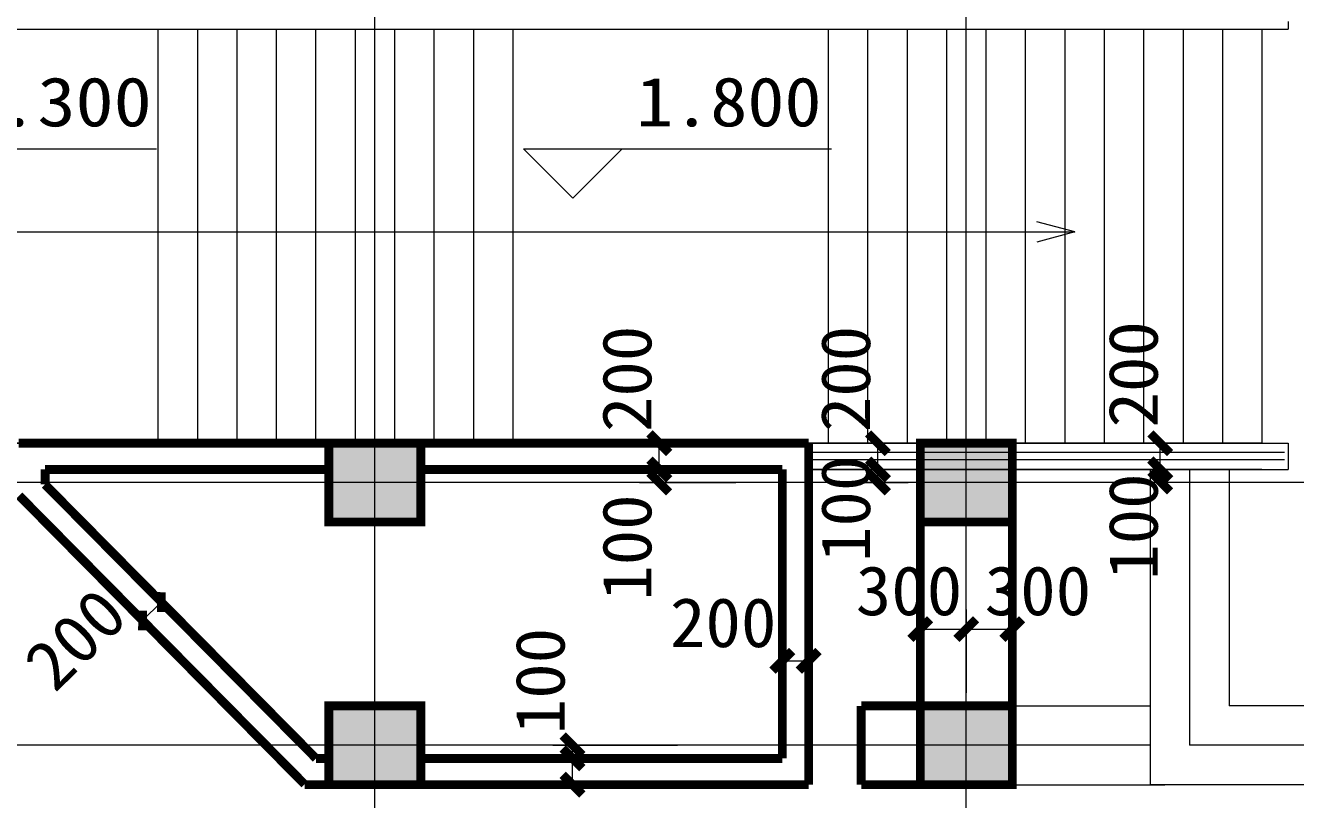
# Model space of a CAD drawing. Extents: x -307567 to 704339, y -10277 to 165507.
# Drawn here: x -52988 to -43323, y 19167 to 25061 of the extents above; entities that cross this region are included whole.
import ezdxf
from ezdxf.enums import TextEntityAlignment as Align

# ---------------------------------------------------------------- set-up
doc = ezdxf.new("R2010")
doc.units = 0
doc.header["$MEASUREMENT"] = 0
doc.layers.add('我的', color=255, linetype='CONTINUOUS', lineweight=0)
doc.styles.get("Standard").update_dxf_attribs({"font": 'txt', "height": 3})

msp = doc.modelspace()

# ---------------------------------------------------------------- linework, layer by layer
at = {"layer": '我的', "color": 0}
for p, q in [((-50328.17821, 14141.83177), (-50328.17821, 77580.27533)), ((-45828.20071, 14141.83177), (-45828.20071, 77580.27533)), ((-43379.21393, 25090.53992), (-43379.21393, 25030.58462)), ((-57179.14493, 25030.58462), (-43379.21393, 25030.58462)), ((-51979.19534, 25030.58462), (-51979.19534, 21880.55517)), ((-51679.19684, 25030.58462), (-51679.19684, 21880.55517)), ((-51379.19834, 25030.58462), (-51379.19834, 21880.55517)), ((-51079.19984, 25030.58462), (-51079.19984, 21880.55517)), ((-50779.20134, 25030.58462), (-50779.20134, 21880.55517)), ((-50479.20284, 25030.58462), (-50479.20284, 21880.55517)), ((-50179.20434, 25030.58462), (-50179.20434, 21880.55517)), ((-49879.20584, 25030.58462), (-49879.20584, 21880.55517)), ((-49579.20734, 25030.58462), (-49579.20734, 21880.55517)), ((-49279.20884, 25030.58462), (-49279.20884, 21880.55517)), ((-46879.22084, 25030.58462), (-46879.22084, 21879.55553)), ((-46579.22234, 25030.58462), (-46579.22234, 21879.55553)), ((-46279.22384, 25030.58462), (-46279.22384, 21879.55553)), ((-45979.22534, 25030.58462), (-45979.22534, 21879.55553)), ((-45679.22684, 25030.58462), (-45679.22684, 24624.42897)), ((-45679.22684, 25030.58462), (-45679.22684, 21879.55553)), ((-45379.22834, 25030.58462), (-45379.22834, 23902.84139)), ((-45379.22834, 25030.58462), (-45379.22834, 21879.55553)), ((-45079.22984, 25030.58462), (-45079.22984, 23181.25381)), ((-45079.22984, 25030.58462), (-45079.22984, 21879.55553)), ((-44779.23134, 25030.58462), (-44779.23134, 22459.66623)), ((-44779.23134, 25030.58462), (-44779.23134, 21879.55553)), ((-44479.23284, 25030.58462), (-44479.23284, 21879.55553)), ((-44479.23284, 25030.58462), (-44479.23284, 21879.55553)), ((-44179.23434, 25030.58462), (-44179.23434, 21879.55553)), ((-44179.23434, 25030.58462), (-44179.23434, 21879.55553)), ((-43879.23584, 25030.58462), (-43879.23584, 21879.55553)), ((-43879.23584, 25030.58462), (-43879.23584, 21879.55553)), ((-43579.23734, 25030.58462), (-43579.23734, 21879.55553)), ((-54332.30858, 24119.72873), (-51989.92527, 24119.72873)), ((-48821.3376, 23744.73061), (-49196.33572, 24119.72873)), ((-49196.33572, 24119.72873), (-46853.95241, 24119.72873)), ((-48446.33947, 24119.72873), (-48821.3376, 23744.73061)), ((-58041.604, 23488.00544), (-45001.66675, 23488.00544)), ((-45001.66675, 23488.00544), (-45291.44802, 23565.64863)), ((-45001.66675, 23488.00544), (-45291.44802, 23410.36224)), ((-54527.05858, 21880.55517), (-43379.21393, 21880.55517)), ((-43579.23734, 21879.55553), (-54527.05858, 21879.55668)), ((-48314.57744, 21880.55517), (-47582.8184, 21880.55517)), ((-48164.57819, 21680.05854), (-48164.57819, 21880.55517)), ((-46879.22084, 21924.55576), (-46879.22084, 21880.55517)), ((-46650.34015, 21879.55553), (-46271.38697, 21879.55553)), ((-46579.22234, 21924.55576), (-46579.22234, 21880.55517)), ((-46500.3409, 21680.55636), (-46500.3409, 21879.55553)), ((-46279.22384, 21924.55519), (-46279.22384, 21880.55517)), ((-45979.22534, 21924.55519), (-45979.22534, 21880.55517)), ((-45679.22684, 21924.55519), (-45679.22684, 21880.55517)), ((-45379.22834, 21924.55519), (-45379.22834, 21880.55517)), ((-45079.22984, 21924.55519), (-45079.22984, 21880.55517)), ((-44779.23134, 21924.55519), (-44779.23134, 21880.55517)), ((-44502.30402, 21879.55553), (-44127.04955, 21879.55553)), ((-44479.23284, 21924.55519), (-44479.23284, 21880.55517)), ((-44479.23284, 21924.55519), (-44479.23284, 21880.55517)), ((-44352.30477, 21580.55667), (-44352.30477, 21879.55553)), ((-44179.23434, 21924.55519), (-44179.23434, 21880.55517)), ((-44179.23434, 21924.55519), (-44179.23434, 21880.55517)), ((-43879.23584, 21924.55519), (-43879.23584, 21880.55517)), ((-43879.23584, 21924.55519), (-43879.23584, 21880.55517)), ((-43579.23734, 21924.55519), (-43579.23734, 21880.55517)), ((-43379.21393, 21880.55517), (-43379.21393, 21680.55636)), ((-43407.48527, 21808.83998), (-47028.19471, 21808.83998)), ((-43407.48527, 21752.84031), (-47028.19471, 21752.84031)), ((-52837.9557, 21680.55636), (-52837.9557, 21565.87454)), ((-52837.9557, 21680.55636), (-52837.9557, 21565.87454)), ((-52837.9557, 21680.55636), (-52837.9557, 21565.87454)), ((-52837.9557, 21680.55636), (-52837.9557, 21565.87454)), ((-52837.9557, 21680.55636), (-52837.9557, 21565.87454)), ((-52837.9557, 21680.55636), (-52837.9557, 21565.87454)), ((-52837.9557, 21680.55636), (-52837.9557, 21565.87454)), ((-52837.9557, 21680.55636), (-52837.9557, 21565.87454)), ((-52837.9557, 21680.55636), (-52837.9557, 21565.87454)), ((-52837.9557, 21680.55636), (-52837.9557, 21565.87454)), ((-52837.9557, 21680.55636), (-52837.9557, 21565.87454)), ((-52837.9557, 21680.55636), (-52837.9557, 21565.87454)), ((-52837.9557, 21680.55636), (-52837.9557, 21565.87454)), ((-52837.9557, 21680.55636), (-52837.9557, 21565.87454)), ((-52837.9557, 21680.55636), (-52837.9557, 21565.87454)), ((-52837.9557, 21680.55636), (-52837.9557, 21565.87454)), ((-52837.9557, 21680.55636), (-52837.9557, 21565.87454)), ((-52837.9557, 21680.55636), (-52837.9557, 21565.87454)), ((-52837.9557, 21680.55636), (-52837.9557, 21565.87454)), ((-52837.9557, 21680.55636), (-52837.9557, 21565.87454)), ((-52837.9557, 21680.55636), (-52837.9557, 21565.87454)), ((-52837.9557, 21680.55636), (-52837.9557, 21565.87454)), ((-52837.9557, 21680.55636), (-52837.9557, 21565.87454)), ((-52837.9557, 21680.55636), (-52837.9557, 21565.87454)), ((-52837.9557, 21680.55636), (-52837.9557, 21565.87454)), ((-52837.9557, 21680.55636), (-52837.9557, 21565.87454)), ((-52837.9557, 21680.55636), (-52837.9557, 21565.87454)), ((-52837.9557, 21680.55636), (-52837.9557, 21565.87454)), ((-52837.9557, 21680.55636), (-52837.9557, 21565.87454)), ((-52837.9557, 21680.55636), (-52837.9557, 21565.87454)), ((-52837.9557, 21680.55636), (-52837.9557, 21565.87454)), ((-52837.9557, 21680.55636), (-52837.9557, 21565.87454)), ((-52837.9557, 21680.55636), (-52837.9557, 21565.87454)), ((-52837.9557, 21680.55636), (-52837.9557, 21565.87454)), ((-52837.9557, 21680.55636), (-52837.9557, 21565.87454)), ((-52837.9557, 21680.55636), (-52837.9557, 21565.87454)), ((-52837.9557, 21680.55636), (-52837.9557, 21565.87454)), ((-52837.9557, 21680.55636), (-52837.9557, 21565.87454)), ((-52837.9557, 21680.55636), (-52837.9557, 21565.87454)), ((-52837.9557, 21680.55636), (-52837.9557, 21565.87454)), ((-52837.9557, 21680.55636), (-52837.9557, 21565.87454)), ((-52837.9557, 21680.55636), (-52837.9557, 21565.87454)), ((-52837.9557, 21680.55636), (-52837.9557, 21565.87454)), ((-52837.9557, 21680.55636), (-52837.9557, 21565.87454)), ((-52837.9557, 21680.55636), (-52837.9557, 21565.87454)), ((-52837.9557, 21680.55636), (-52837.9557, 21565.87454)), ((-52837.9557, 21680.55636), (-52837.9557, 21565.87454)), ((-52837.9557, 21680.55636), (-52837.9557, 21565.87454)), ((-52837.9557, 21680.55636), (-52837.9557, 21565.87454)), ((-52837.9557, 21680.55636), (-52837.9557, 21565.87454)), ((-52837.9557, 21680.55636), (-52837.9557, 21565.87454)), ((-52837.9557, 21680.55636), (-52837.9557, 21565.87454)), ((-52837.9557, 21680.55636), (-52837.9557, 21565.87454)), ((-52837.9557, 21680.55636), (-52837.9557, 21565.87454)), ((-52837.9557, 21680.55636), (-52837.9557, 21565.87454)), ((-52837.9557, 21680.55636), (-52837.9557, 21565.87454)), ((-52837.9557, 21680.55636), (-52837.9557, 21565.87454)), ((-52837.9557, 21680.55636), (-52837.9557, 21565.87454)), ((-52837.9557, 21680.55636), (-52837.9557, 21565.87454)), ((-52837.9557, 21680.55636), (-52837.9557, 21565.87454)), ((-52837.9557, 21680.55636), (-52837.9557, 21565.87454)), ((-52837.9557, 21680.55636), (-52837.9557, 21565.87454)), ((-52837.9557, 21680.55636), (-52837.9557, 21565.87454)), ((-52837.9557, 21680.55636), (-52837.9557, 21565.87454)), ((-52837.9557, 21680.55636), (-52837.9557, 21565.87454)), ((-52837.9557, 21680.55636), (-52837.9557, 21565.87454)), ((-52837.9557, 21680.55636), (-52837.9557, 21565.87454)), ((-52837.9557, 21680.55636), (-52837.9557, 21565.87454)), ((-52837.9557, 21680.55636), (-52837.9557, 21565.87454)), ((-52837.9557, 21680.55636), (-52837.9557, 21565.87454)), ((-52837.9557, 21680.55636), (-52837.9557, 21565.87454)), ((-52837.9557, 21680.55636), (-52837.9557, 21565.87454)), ((-52837.9557, 21680.55636), (-52837.9557, 21565.87454)), ((-52837.9557, 21680.55636), (-52837.9557, 21565.87454)), ((-52837.9557, 21680.55636), (-52837.9557, 21565.87454)), ((-52837.9557, 21680.55636), (-52837.9557, 21565.87454)), ((-52837.9557, 21680.55636), (-52837.9557, 21565.87454)), ((-52837.9557, 21680.55636), (-52837.9557, 21565.87454)), ((-52837.9557, 21680.55636), (-52837.9557, 21565.87454)), ((-52837.9557, 21680.55636), (-52837.9557, 21565.87454)), ((-52837.9557, 21680.55636), (-52837.9557, 21565.87454)), ((-52837.9557, 21680.55636), (-52837.9557, 21565.87454)), ((-52837.9557, 21680.55636), (-52837.9557, 21565.87454)), ((-52837.9557, 21680.55636), (-52837.9557, 21565.87454)), ((-52837.9557, 21680.55636), (-52837.9557, 21565.87454)), ((-52837.9557, 21680.55636), (-52837.9557, 21565.87454)), ((-52837.9557, 21680.55636), (-52837.9557, 21565.87454)), ((-52837.9557, 21680.55636), (-52837.9557, 21565.87454)), ((-52837.9557, 21680.55636), (-52837.9557, 21565.87454)), ((-52837.9557, 21680.55636), (-52837.9557, 21565.87454)), ((-52837.9557, 21680.55636), (-52837.9557, 21565.87454)), ((-52837.9557, 21680.55636), (-52837.9557, 21565.87454)), ((-52837.9557, 21680.55636), (-52837.9557, 21565.87454)), ((-52837.9557, 21680.55636), (-52837.9557, 21565.87454)), ((-52837.9557, 21680.55636), (-52837.9557, 21565.87454)), ((-52837.9557, 21680.55636), (-52837.9557, 21565.87454)), ((-52837.9557, 21680.55636), (-52837.9557, 21565.87454)), ((-52837.9557, 21680.55636), (-52837.9557, 21565.87454)), ((-52837.9557, 21680.55636), (-52837.9557, 21565.87454)), ((-52837.9557, 21680.55636), (-52837.9557, 21565.87454)), ((-52837.9557, 21680.55636), (-52837.9557, 21565.87454)), ((-52837.9557, 21680.55636), (-52837.9557, 21565.87454)), ((-52837.9557, 21680.55636), (-52837.9557, 21565.87454)), ((-52837.9557, 21680.55636), (-52837.9557, 21565.87454)), ((-52837.9557, 21680.55636), (-52837.9557, 21565.87454)), ((-52837.9557, 21680.55636), (-52837.9557, 21565.87454)), ((-52837.9557, 21680.55636), (-52837.9557, 21565.87454)), ((-52837.9557, 21680.55636), (-52837.9557, 21565.87454)), ((-52837.9557, 21680.55636), (-52837.9557, 21565.87454)), ((-52837.9557, 21680.55636), (-52837.9557, 21565.87454)), ((-52837.9557, 21680.55636), (-52837.9557, 21565.87454)), ((-52837.9557, 21680.55636), (-52837.9557, 21565.87454)), ((-52837.9557, 21680.55636), (-52837.9557, 21565.87454)), ((-52837.9557, 21680.55636), (-52837.9557, 21565.87454)), ((-52837.9557, 21680.55636), (-52837.9557, 21565.87454)), ((-52837.9557, 21680.55636), (-52837.9557, 21565.87454)), ((-52837.9557, 21680.55636), (-52837.9557, 21565.87454)), ((-52837.9557, 21680.55636), (-52837.9557, 21565.87454)), ((-52837.9557, 21680.55636), (-52837.9557, 21565.87454)), ((-52837.9557, 21680.55636), (-52837.9557, 21565.87454)), ((-52837.9557, 21680.55636), (-52837.9557, 21565.87454)), ((-52837.9557, 21680.55636), (-52837.9557, 21565.87454)), ((-52837.9557, 21680.55636), (-52837.9557, 21565.87454)), ((-52837.9557, 21680.55636), (-52837.9557, 21565.87454)), ((-52837.9557, 21680.55636), (-52837.9557, 21565.87454)), ((-52837.9557, 21680.55636), (-52837.9557, 21565.87454)), ((-52837.9557, 21680.55636), (-52837.9557, 21565.87454)), ((-52837.9557, 21680.55636), (-52837.9557, 21565.87454)), ((-52837.9557, 21680.55636), (-52837.9557, 21565.87454)), ((-52837.9557, 21680.55636), (-52837.9557, 21565.87454)), ((-52837.9557, 21680.55636), (-52837.9557, 21565.87454)), ((-52837.9557, 21680.55636), (-52837.9557, 21565.87454)), ((-52837.9557, 21680.55636), (-52837.9557, 21565.87454)), ((-52837.9557, 21680.55636), (-52837.9557, 21565.87454)), ((-52837.9557, 21680.55636), (-52837.9557, 21565.87454)), ((-52837.9557, 21680.55636), (-52837.9557, 21565.87454)), ((-52837.9557, 21680.55636), (-52837.9557, 21565.87454)), ((-52837.9557, 21680.55636), (-52837.9557, 21565.87454)), ((-52837.9557, 21680.55636), (-52837.9557, 21565.87454)), ((-52837.9557, 21680.55636), (-52837.9557, 21565.87454)), ((-52837.9557, 21680.55636), (-52837.9557, 21565.87454)), ((-52837.9557, 21680.55636), (-52837.9557, 21565.87454)), ((-52837.9557, 21680.55636), (-52837.9557, 21565.87454)), ((-52837.9557, 21680.55636), (-52837.9557, 21565.87454)), ((-52837.9557, 21680.55636), (-52837.9557, 21565.87454)), ((-52837.9557, 21680.55636), (-52837.9557, 21565.87454)), ((-52837.9557, 21680.55636), (-52837.9557, 21565.87454)), ((-52837.9557, 21680.55636), (-52837.9557, 21565.87454)), ((-52837.9557, 21680.55636), (-52837.9557, 21565.87454)), ((-52837.9557, 21680.55636), (-52837.9557, 21565.87454)), ((-52837.9557, 21680.55636), (-52837.9557, 21565.87454)), ((-52837.9557, 21680.55636), (-52837.9557, 21565.87454)), ((-52837.9557, 21680.55636), (-52837.9557, 21565.87454)), ((-52837.9557, 21680.55636), (-52837.9557, 21565.87454)), ((-52837.9557, 21680.55636), (-52837.9557, 21565.87454)), ((-52837.9557, 21680.55636), (-52837.9557, 21565.87454)), ((-52837.9557, 21680.55636), (-52837.9557, 21565.87454)), ((-52837.9557, 21680.55636), (-52837.9557, 21565.87454)), ((-52837.9557, 21680.55636), (-52837.9557, 21565.87454)), ((-52837.9557, 21680.55636), (-52837.9557, 21565.87454)), ((-52837.9557, 21680.55636), (-52837.9557, 21565.87454)), ((-52837.9557, 21680.55636), (-52837.9557, 21565.87454)), ((-52837.9557, 21680.55636), (-52837.9557, 21565.87454)), ((-52837.9557, 21680.55636), (-52837.9557, 21565.87454)), ((-52837.9557, 21680.55636), (-52837.9557, 21565.87454)), ((-52837.9557, 21680.55636), (-52837.9557, 21565.87454)), ((-52837.9557, 21680.55636), (-52837.9557, 21565.87454)), ((-52837.9557, 21680.55636), (-52837.9557, 21565.87454)), ((-52837.9557, 21680.55636), (-52837.9557, 21565.87454)), ((-52837.9557, 21680.55636), (-52837.9557, 21565.87454)), ((-52837.9557, 21680.55636), (-52837.9557, 21565.87454)), ((-52837.9557, 21680.55636), (-52837.9557, 21565.87454)), ((-52837.9557, 21680.55636), (-52837.9557, 21565.87454)), ((-52837.9557, 21680.55636), (-52837.9557, 21565.87454)), ((-52837.9557, 21680.55636), (-52837.9557, 21565.87454)), ((-52837.9557, 21680.55636), (-52837.9557, 21565.87454)), ((-52837.9557, 21680.55636), (-52837.9557, 21565.87454)), ((-52837.9557, 21680.55636), (-52837.9557, 21565.87454)), ((-52837.9557, 21680.55636), (-52837.9557, 21565.87454)), ((-52837.9557, 21680.55636), (-52837.9557, 21565.87454)), ((-52837.9557, 21680.55636), (-52837.9557, 21565.87454)), ((-52837.9557, 21680.55636), (-52837.9557, 21565.87454)), ((-52837.9557, 21680.55636), (-52837.9557, 21565.87454)), ((-52837.9557, 21680.55636), (-52837.9557, 21565.87454)), ((-52837.9557, 21680.55636), (-52837.9557, 21565.87454)), ((-52837.9557, 21680.55636), (-52837.9557, 21565.87454)), ((-52837.9557, 21680.55636), (-52837.9557, 21565.87454)), ((-52837.9557, 21680.55636), (-52837.9557, 21565.87454)), ((-52837.9557, 21680.55636), (-52837.9557, 21565.87454)), ((-52837.9557, 21680.55636), (-52837.9557, 21565.87454)), ((-52837.9557, 21680.55636), (-52837.9557, 21565.87454)), ((-52837.9557, 21680.55636), (-52837.9557, 21565.87454)), ((-52837.9557, 21680.55636), (-52837.9557, 21565.87454)), ((-52837.9557, 21680.55636), (-52837.9557, 21565.87454)), ((-52837.9557, 21680.55636), (-52837.9557, 21565.87454)), ((-52837.9557, 21680.55636), (-52837.9557, 21565.87454)), ((-52837.9557, 21680.55636), (-52837.9557, 21565.87454)), ((-52837.9557, 21680.55636), (-52837.9557, 21565.87454)), ((-52837.9557, 21680.55636), (-52837.9557, 21565.87454)), ((-52837.9557, 21680.55636), (-52837.9557, 21565.87454)), ((-52837.9557, 21680.55636), (-52837.9557, 21565.87454)), ((-52837.9557, 21680.55636), (-52837.9557, 21565.87454)), ((-52837.9557, 21680.55636), (-52837.9557, 21565.87454)), ((-52837.9557, 21680.55636), (-52837.9557, 21565.87454)), ((-52837.9557, 21680.55636), (-52837.9557, 21565.87454)), ((-52837.9557, 21680.55636), (-52837.9557, 21565.87454)), ((-52837.9557, 21680.55636), (-52837.9557, 21565.87454)), ((-52837.9557, 21680.55636), (-52837.9557, 21565.87454)), ((-52837.9557, 21680.55636), (-52837.9557, 21565.87454)), ((-52837.9557, 21680.55636), (-52837.9557, 21565.87454)), ((-52837.9557, 21680.55636), (-52837.9557, 21565.87454)), ((-52837.9557, 21680.55636), (-52837.9557, 21565.87454)), ((-52837.9557, 21680.55636), (-52837.9557, 21565.87454)), ((-52837.9557, 21680.55636), (-52837.9557, 21565.87454)), ((-52837.9557, 21680.55636), (-52837.9557, 21565.87454)), ((-52837.9557, 21680.55636), (-52837.9557, 21565.87454)), ((-52837.9557, 21680.55636), (-52837.9557, 21565.87454)), ((-52837.9557, 21680.55636), (-52837.9557, 21565.87454)), ((-52837.9557, 21680.55636), (-52837.9557, 21565.87454)), ((-52837.9557, 21680.55636), (-52837.9557, 21565.87454)), ((-52837.9557, 21680.55636), (-52837.9557, 21565.87454)), ((-52837.9557, 21680.55636), (-52837.9557, 21565.87454)), ((-52837.9557, 21680.55636), (-52837.9557, 21565.87454)), ((-52837.9557, 21680.55636), (-52837.9557, 21565.87454)), ((-52837.9557, 21680.55636), (-52837.9557, 21565.87454)), ((-52837.9557, 21680.55636), (-52837.9557, 21565.87454)), ((-52837.9557, 21680.55636), (-52837.9557, 21565.87454)), ((-52837.9557, 21680.55636), (-52837.9557, 21565.87454)), ((-52837.9557, 21680.55636), (-52837.9557, 21565.87454)), ((-52837.9557, 21680.55636), (-52837.9557, 21565.87454)), ((-52837.9557, 21680.55636), (-52837.9557, 21565.87454)), ((-52837.9557, 21680.55636), (-52837.9557, 21565.87454)), ((-52837.9557, 21680.55636), (-52837.9557, 21565.87454)), ((-52837.9557, 21680.55636), (-52837.9557, 21565.87454)), ((-52837.9557, 21680.55636), (-52837.9557, 21565.87454)), ((-52837.9557, 21680.55636), (-52837.9557, 21565.87454)), ((-52837.9557, 21680.55636), (-52837.9557, 21565.87454)), ((-52837.9557, 21680.55636), (-52837.9557, 21565.87454)), ((-52837.9557, 21680.55636), (-52837.9557, 21565.87454)), ((-52837.9557, 21680.55636), (-52837.9557, 21565.87454)), ((-52837.9557, 21680.55636), (-52837.9557, 21565.87454)), ((-52837.9557, 21680.55636), (-52837.9557, 21565.87454)), ((-52837.9557, 21680.55636), (-52837.9557, 21565.87454)), ((-52837.9557, 21680.55636), (-52837.9557, 21565.87454)), ((-52837.9557, 21680.55636), (-52837.9557, 21565.87454)), ((-52837.9557, 21680.55636), (-52837.9557, 21565.87454)), ((-52837.9557, 21680.55636), (-52837.9557, 21565.87454)), ((-52837.9557, 21680.55636), (-52837.9557, 21565.87454)), ((-52837.9557, 21680.55636), (-52837.9557, 21565.87454)), ((-52837.9557, 21680.55636), (-52837.9557, 21565.87454)), ((-52837.9557, 21680.55636), (-52837.9557, 21565.87454)), ((-52837.9557, 21680.55636), (-52837.9557, 21565.87454)), ((-52837.9557, 21680.55636), (-52837.9557, 21565.87454)), ((-52837.9557, 21680.55636), (-52837.9557, 21565.87454)), ((-52837.9557, 21680.55636), (-52837.9557, 21565.87454)), ((-52837.9557, 21680.55636), (-52837.9557, 21565.87454)), ((-52837.9557, 21680.55636), (-52837.9557, 21565.87454)), ((-52837.9557, 21680.55636), (-52837.9557, 21565.87454)), ((-52837.9557, 21680.55636), (-52837.9557, 21565.87454)), ((-52837.9557, 21680.55636), (-52837.9557, 21565.87454)), ((-52837.9557, 21680.55636), (-52837.9557, 21565.87454)), ((-52837.9557, 21680.55636), (-52837.9557, 21565.87454)), ((-52837.9557, 21680.55636), (-52837.9557, 21565.87454)), ((-52837.9557, 21680.55636), (-52837.9557, 21565.87454)), ((-52837.9557, 21680.55636), (-52837.9557, 21565.87454)), ((-52837.9557, 21680.55636), (-52837.9557, 21565.87454)), ((-52837.9557, 21680.55636), (-52837.9557, 21565.87454)), ((-52837.9557, 21680.55636), (-52837.9557, 21565.87454)), ((-52837.9557, 21680.55636), (-52837.9557, 21565.87454)), ((-52837.9557, 21680.55636), (-52837.9557, 21565.87454)), ((-52837.9557, 21680.55636), (-52837.9557, 21565.87454)), ((-52837.9557, 21680.55636), (-52837.9557, 21565.87454)), ((-52837.9557, 21680.55636), (-52837.9557, 21565.87454)), ((-52837.9557, 21680.55636), (-52837.9557, 21565.87454)), ((-52837.9557, 21680.55636), (-52837.9557, 21565.87454)), ((-52837.9557, 21680.55636), (-52837.9557, 21565.87454)), ((-52837.9557, 21680.55636), (-52837.9557, 21565.87454)), ((-52837.9557, 21680.55636), (-52837.9557, 21565.87454)), ((-52837.9557, 21680.55636), (-52837.9557, 21565.87454)), ((-52837.9557, 21680.55636), (-52837.9557, 21565.87454)), ((-52837.9557, 21680.55636), (-52837.9557, 21565.87454)), ((-52837.9557, 21680.55636), (-52837.9557, 21565.87454)), ((-52837.9557, 21680.55636), (-52837.9557, 21565.87454)), ((-52837.9557, 21680.55636), (-52837.9557, 21565.87454)), ((-52837.9557, 21680.55636), (-52837.9557, 21565.87454)), ((-52837.9557, 21680.55636), (-52837.9557, 21565.87454)), ((-52837.9557, 21680.55636), (-52837.9557, 21565.87454)), ((-52837.9557, 21680.55636), (-52837.9557, 21565.87454)), ((-52837.9557, 21680.55636), (-52837.9557, 21565.87454)), ((-52837.9557, 21680.55636), (-52837.9557, 21565.87454)), ((-52837.9557, 21680.55636), (-52837.9557, 21565.87454)), ((-52837.9557, 21680.55636), (-52837.9557, 21565.87454)), ((-52837.9557, 21680.55636), (-52837.9557, 21565.87454)), ((-52837.9557, 21680.55636), (-52837.9557, 21565.87454)), ((-52837.9557, 21680.55636), (-52837.9557, 21565.87454)), ((-52837.9557, 21680.55636), (-52837.9557, 21565.87454)), ((-52837.9557, 21680.55636), (-52837.9557, 21565.87454)), ((-52837.9557, 21680.55636), (-52837.9557, 21565.87454)), ((-52837.9557, 21680.55636), (-52837.9557, 21565.87454)), ((-52837.9557, 21680.55636), (-52837.9557, 21565.87454)), ((-52837.9557, 21680.55636), (-52837.9557, 21565.87454)), ((-52837.9557, 21680.55636), (-52837.9557, 21565.87454)), ((-52837.9557, 21680.55636), (-52837.9557, 21565.87454)), ((-52837.9557, 21680.55636), (-52837.9557, 21565.87454)), ((-52837.9557, 21680.55636), (-52837.9557, 21565.87454)), ((-52837.9557, 21680.55636), (-52837.9557, 21565.87454)), ((-52837.9557, 21680.55636), (-52837.9557, 21565.87454)), ((-52837.9557, 21680.55636), (-52837.9557, 21565.87454)), ((-52837.9557, 21680.55636), (-52837.9557, 21565.87454)), ((-52837.9557, 21680.55636), (-52837.9557, 21565.87454)), ((-52837.9557, 21680.55636), (-52837.9557, 21565.87454)), ((-52837.9557, 21680.55636), (-52837.9557, 21565.87454)), ((-52837.9557, 21680.55636), (-52837.9557, 21565.87454)), ((-52837.9557, 21680.55636), (-52837.9557, 21565.87454)), ((-52837.9557, 21680.55636), (-52837.9557, 21565.87454)), ((-52837.9557, 21680.55636), (-52837.9557, 21565.87454)), ((-52837.9557, 21680.55636), (-52837.9557, 21565.87454)), ((-52837.9557, 21680.55636), (-52837.9557, 21565.87454)), ((-52837.9557, 21680.55636), (-52837.9557, 21565.87454)), ((-52837.9557, 21680.55636), (-52837.9557, 21565.87454)), ((-52837.9557, 21680.55636), (-52837.9557, 21565.87454)), ((-52837.9557, 21680.55636), (-52837.9557, 21565.87454)), ((-52837.9557, 21680.55636), (-52837.9557, 21565.87454)), ((-52837.9557, 21680.55636), (-52837.9557, 21565.87454)), ((-52837.9557, 21680.55636), (-52837.9557, 21565.87454)), ((-52837.9557, 21680.55636), (-52837.9557, 21565.87454)), ((-52837.9557, 21680.55636), (-52837.9557, 21565.87454)), ((-52837.9557, 21680.55636), (-52837.9557, 21565.87454)), ((-52837.9557, 21680.55636), (-52837.9557, 21565.87454)), ((-52837.9557, 21680.55636), (-52837.9557, 21565.87454)), ((-52837.9557, 21680.55636), (-52837.9557, 21565.87454)), ((-52837.9557, 21680.55636), (-52837.9557, 21565.87454)), ((-52837.9557, 21680.55636), (-52837.9557, 21565.87454)), ((-52837.9557, 21680.55636), (-52837.9557, 21565.87454)), ((-52837.9557, 21680.55636), (-52837.9557, 21565.87454)), ((-52837.9557, 21680.55636), (-52837.9557, 21565.87454)), ((-52837.9557, 21680.55636), (-52837.9557, 21565.87454)), ((-52837.9557, 21680.55636), (-52837.9557, 21565.87454)), ((-52837.9557, 21680.55636), (-52837.9557, 21565.87454)), ((-52837.9557, 21680.55636), (-52837.9557, 21565.87454)), ((-52837.9557, 21680.55636), (-52837.9557, 21565.87454)), ((-52837.9557, 21680.55636), (-52837.9557, 21565.87454)), ((-52837.9557, 21680.55636), (-52837.9557, 21565.87454)), ((-52837.9557, 21680.55636), (-52837.9557, 21565.87454)), ((-52837.9557, 21680.55636), (-52837.9557, 21565.87454)), ((-52837.9557, 21680.55636), (-52837.9557, 21565.87454)), ((-52837.9557, 21680.55636), (-52837.9557, 21565.87454)), ((-52837.9557, 21680.55636), (-52837.9557, 21565.87454)), ((-52837.9557, 21680.55636), (-52837.9557, 21565.87454)), ((-52837.9557, 21680.55636), (-52837.9557, 21565.87454)), ((-52837.9557, 21680.55636), (-52837.9557, 21565.87454)), ((-52837.9557, 21680.55636), (-52837.9557, 21565.87454)), ((-52837.9557, 21680.55636), (-52837.9557, 21565.87454)), ((-52837.9557, 21680.55636), (-52837.9557, 21565.87454)), ((-52837.9557, 21680.55636), (-52837.9557, 21565.87454)), ((-52837.9557, 21680.55636), (-52837.9557, 21565.87454)), ((-52837.9557, 21680.55636), (-52837.9557, 21565.87454)), ((-52837.9557, 21680.55636), (-52837.9557, 21565.87454)), ((-52837.9557, 21680.55636), (-52837.9557, 21565.87454)), ((-52837.9557, 21680.55636), (-52837.9557, 21565.87454)), ((-52837.9557, 21680.55636), (-52837.9557, 21565.87454)), ((-52837.9557, 21680.55636), (-52837.9557, 21565.87454)), ((-52837.9557, 21680.55636), (-52837.9557, 21565.87454)), ((-52837.9557, 21680.55636), (-52837.9557, 21565.87454)), ((-52837.9557, 21680.55636), (-52837.9557, 21565.87454)), ((-52837.9557, 21680.55636), (-52837.9557, 21565.87454)), ((-52837.9557, 21680.55636), (-52837.9557, 21565.87454)), ((-52837.9557, 21680.55636), (-52837.9557, 21565.87454)), ((-52837.9557, 21680.55636), (-52837.9557, 21565.87454)), ((-52837.9557, 21680.55636), (-52837.9557, 21565.87454)), ((-52837.9557, 21680.55636), (-52837.9557, 21565.87454)), ((-52837.9557, 21680.55636), (-52837.9557, 21565.87454)), ((-52837.9557, 21680.55636), (-52837.9557, 21565.87454)), ((-52837.9557, 21680.55636), (-52837.9557, 21565.87454)), ((-52837.9557, 21680.55636), (-52837.9557, 21565.87454)), ((-52837.9557, 21680.55636), (-52837.9557, 21565.87454)), ((-52837.9557, 21680.55636), (-52837.9557, 21565.87454)), ((-52837.9557, 21680.55636), (-52837.9557, 21565.87454)), ((-52837.9557, 21680.55636), (-52837.9557, 21565.87454)), ((-52837.9557, 21680.55636), (-52837.9557, 21565.87454)), ((-52837.9557, 21680.55636), (-52837.9557, 21565.87454)), ((-52837.9557, 21680.55636), (-52837.9557, 21565.87454)), ((-52837.9557, 21680.55636), (-52837.9557, 21565.87454)), ((-52837.9557, 21680.55636), (-52837.9557, 21565.87454)), ((-52837.9557, 21680.55636), (-52837.9557, 21565.87454)), ((-52837.9557, 21680.55636), (-52837.9557, 21565.87454)), ((-52837.9557, 21680.55636), (-52837.9557, 21565.87454)), ((-52837.9557, 21680.55636), (-52837.9557, 21565.87454)), ((-52837.9557, 21680.55636), (-52837.9557, 21565.87454)), ((-52837.9557, 21680.55636), (-52837.9557, 21565.87454)), ((-52837.9557, 21680.55636), (-52837.9557, 21565.87454)), ((-52837.9557, 21680.55636), (-52837.9557, 21565.87454)), ((-52837.9557, 21680.55636), (-52837.9557, 21565.87454)), ((-52837.9557, 21680.55636), (-52837.9557, 21565.87454)), ((-52837.9557, 21680.55636), (-52837.9557, 21565.87454)), ((-52837.9557, 21680.55636), (-52837.9557, 21565.87454)), ((-52837.9557, 21680.55636), (-52837.9557, 21565.87454)), ((-52837.9557, 21680.55636), (-52837.9557, 21565.87454)), ((-52837.9557, 21680.55636), (-52837.9557, 21565.87454)), ((-52837.9557, 21680.55636), (-52837.9557, 21565.87454)), ((-52837.9557, 21680.55636), (-52837.9557, 21565.87454)), ((-52837.9557, 21680.55636), (-52837.9557, 21565.87454)), ((-52837.9557, 21680.55636), (-52837.9557, 21565.87454)), ((-52837.9557, 21680.55636), (-52837.9557, 21565.87454)), ((-52837.9557, 21680.55636), (-52837.9557, 21565.87454)), ((-52837.9557, 21680.55636), (-52837.9557, 21565.87454)), ((-52837.9557, 21680.55636), (-52837.9557, 21565.87454)), ((-52837.9557, 21680.55636), (-52837.9557, 21565.87454)), ((-52837.9557, 21680.55636), (-52837.9557, 21565.87454)), ((-52837.9557, 21680.55636), (-52837.9557, 21565.87454)), ((-52837.9557, 21680.55636), (-52837.9557, 21565.87454)), ((-52837.9557, 21680.55636), (-52837.9557, 21565.87454)), ((-52837.9557, 21680.55636), (-52837.9557, 21565.87454)), ((-52837.9557, 21680.55636), (-52837.9557, 21565.87454)), ((-52837.9557, 21680.55636), (-52837.9557, 21565.87454)), ((-52837.9557, 21680.55636), (-52837.9557, 21565.87454)), ((-52837.9557, 21680.55636), (-52837.9557, 21565.87454)), ((-52837.9557, 21680.55636), (-52837.9557, 21565.87454)), ((-52837.9557, 21680.55636), (-52837.9557, 21565.87454)), ((-52837.9557, 21680.55636), (-52837.9557, 21565.87454)), ((-52837.9557, 21680.55636), (-52837.9557, 21565.87454)), ((-52837.9557, 21680.55636), (-52837.9557, 21565.87454)), ((-52837.9557, 21680.55636), (-52837.9557, 21565.87454)), ((-52837.9557, 21680.55636), (-52837.9557, 21565.87454)), ((-52837.9557, 21680.55636), (-52837.9557, 21565.87454)), ((-52837.9557, 21680.55636), (-52837.9557, 21565.87454)), ((-52837.9557, 21680.55636), (-52837.9557, 21565.87454)), ((-52837.9557, 21680.55636), (-52837.9557, 21565.87454)), ((-52837.9557, 21680.55636), (-52837.9557, 21565.87454)), ((-52837.9557, 21680.55636), (-52837.9557, 21565.87454)), ((-52837.9557, 21680.55636), (-52837.9557, 21565.87454)), ((-52837.9557, 21680.55636), (-52837.9557, 21565.87454)), ((-52837.9557, 21680.55636), (-52837.9557, 21565.87454)), ((-52837.9557, 21680.55636), (-52837.9557, 21565.87454)), ((-52837.9557, 21680.55636), (-52837.9557, 21565.87454)), ((-52837.9557, 21680.55636), (-52837.9557, 21565.87454)), ((-52837.9557, 21680.55636), (-52837.9557, 21565.87454)), ((-52837.9557, 21680.55636), (-52837.9557, 21565.87454)), ((-52837.9557, 21680.55636), (-52837.9557, 21565.87454)), ((-52837.9557, 21680.55636), (-52837.9557, 21565.87454)), ((-52837.9557, 21680.55636), (-52837.9557, 21565.87454)), ((-52837.9557, 21680.55636), (-52837.9557, 21565.87454)), ((-52837.9557, 21680.55636), (-52837.9557, 21565.87454)), ((-52837.9557, 21680.55636), (-52837.9557, 21565.87454)), ((-52837.9557, 21680.55636), (-52837.9557, 21565.87454)), ((-52837.9557, 21680.55636), (-52837.9557, 21565.87454)), ((-52837.9557, 21680.55636), (-52837.9557, 21565.87454)), ((-52837.9557, 21680.55636), (-52837.9557, 21565.87454)), ((-52837.9557, 21680.55636), (-52837.9557, 21565.87454)), ((-52837.9557, 21680.55636), (-52837.9557, 21565.87454)), ((-52837.9557, 21680.55636), (-52837.9557, 21565.87454)), ((-52837.9557, 21680.55636), (-52837.9557, 21565.87454)), ((-52837.9557, 21680.55636), (-52837.9557, 21565.87454)), ((-52837.9557, 21680.55636), (-52837.9557, 21565.87454)), ((-52837.9557, 21680.55636), (-52837.9557, 21565.87454)), ((-52837.9557, 21680.55636), (-52837.9557, 21565.87454)), ((-52837.9557, 21680.55636), (-52837.9557, 21565.87454)), ((-52837.9557, 21680.55636), (-52837.9557, 21565.87454)), ((-52837.9557, 21680.55636), (-52837.9557, 21565.87454)), ((-52837.9557, 21680.55636), (-52837.9557, 21565.87454)), ((-52837.9557, 21680.55636), (-52837.9557, 21565.87454)), ((-52837.9557, 21680.55636), (-52837.9557, 21565.87454)), ((-52837.9557, 21680.55636), (-52837.9557, 21565.87454)), ((-52837.9557, 21680.55636), (-52837.9557, 21565.87454)), ((-52837.9557, 21680.55636), (-52837.9557, 21565.87454)), ((-52837.9557, 21680.55636), (-52837.9557, 21565.87454)), ((-52837.9557, 21680.55636), (-52837.9557, 21565.87454)), ((-52837.9557, 21680.55636), (-52837.9557, 21565.87454)), ((-52837.9557, 21680.55636), (-52837.9557, 21565.87454)), ((-52837.9557, 21680.55636), (-52837.9557, 21565.87454)), ((-52837.9557, 21680.55636), (-52837.9557, 21565.87454)), ((-52837.9557, 21680.55636), (-52837.9557, 21565.87454)), ((-52837.9557, 21680.55636), (-52837.9557, 21565.87454)), ((-52837.9557, 21680.55636), (-52837.9557, 21565.87454)), ((-52837.9557, 21680.55636), (-52837.9557, 21565.87454)), ((-52837.9557, 21680.55636), (-52837.9557, 21565.87454)), ((-52837.9557, 21680.55636), (-52837.9557, 21565.87454)), ((-52837.9557, 21680.55636), (-52837.9557, 21565.87454)), ((-52837.9557, 21680.55636), (-52837.9557, 21565.87454)), ((-52837.9557, 21680.55636), (-52837.9557, 21565.87454)), ((-52837.9557, 21680.55636), (-52837.9557, 21565.87454)), ((-52837.9557, 21680.55636), (-52837.9557, 21565.87454)), ((-52837.9557, 21680.55636), (-52837.9557, 21565.87454)), ((-52837.9557, 21680.55636), (-52837.9557, 21565.87454)), ((-52837.9557, 21680.55636), (-52837.9557, 21565.87454)), ((-52837.9557, 21680.55636), (-52837.9557, 21565.87454)), ((-52837.9557, 21680.55636), (-52837.9557, 21565.87454)), ((-52837.9557, 21680.55636), (-52837.9557, 21565.87454)), ((-52837.9557, 21680.55636), (-52837.9557, 21565.87454)), ((-52837.9557, 21680.55636), (-52837.9557, 21565.87454)), ((-52837.9557, 21680.55636), (-52837.9557, 21565.87454)), ((-52837.9557, 21680.55636), (-52837.9557, 21565.87454)), ((-52837.9557, 21680.55636), (-52837.9557, 21565.87454)), ((-52837.9557, 21680.55636), (-52837.9557, 21565.87454)), ((-52837.9557, 21680.55636), (-52837.9557, 21565.87454)), ((-52837.9557, 21680.55636), (-52837.9557, 21565.87454)), ((-52837.9557, 21680.55636), (-52837.9557, 21565.87454)), ((-52837.9557, 21680.55636), (-52837.9557, 21565.87454)), ((-52837.9557, 21680.55636), (-52837.9557, 21565.87454)), ((-52837.9557, 21680.55636), (-52837.9557, 21565.87454)), ((-52837.9557, 21680.55636), (-52837.9557, 21565.87454)), ((-52837.9557, 21680.55636), (-52837.9557, 21565.87454)), ((-52837.9557, 21680.55636), (-52837.9557, 21565.87454)), ((-52837.9557, 21680.55636), (-52837.9557, 21565.87454)), ((-52837.9557, 21680.55636), (-52837.9557, 21565.87454)), ((-52837.9557, 21680.55636), (-52837.9557, 21565.87454)), ((-52837.9557, 21680.55636), (-52837.9557, 21565.87454)), ((-52837.9557, 21680.55636), (-52837.9557, 21565.87454)), ((-52837.9557, 21680.55636), (-52837.9557, 21565.87454)), ((-52837.9557, 21680.55636), (-52837.9557, 21565.87454)), ((-52837.9557, 21680.55636), (-52837.9557, 21565.87454)), ((-52837.9557, 21680.55636), (-52837.9557, 21565.87454)), ((-52837.9557, 21680.55636), (-52837.9557, 21565.87454)), ((-52837.9557, 21680.55636), (-52837.9557, 21565.87454)), ((-52837.9557, 21680.55636), (-52837.9557, 21565.87454)), ((-52837.9557, 21680.55636), (-52837.9557, 21565.87454)), ((-52837.9557, 21680.55636), (-52837.9557, 21565.87454)), ((-52837.9557, 21680.55636), (-52837.9557, 21565.87454)), ((-52837.9557, 21680.55636), (-52837.9557, 21565.87454)), ((-52837.9557, 21680.55636), (-52837.9557, 21565.87454)), ((-52837.9557, 21680.55636), (-52837.9557, 21565.87454)), ((-52837.9557, 21680.55636), (-52837.9557, 21565.87454)), ((-52837.9557, 21680.55636), (-52837.9557, 21565.87454)), ((-52837.9557, 21680.55636), (-52837.9557, 21565.87454)), ((-52837.9557, 21680.55636), (-52837.9557, 21565.87454)), ((-52837.9557, 21680.55636), (-52837.9557, 21565.87454)), ((-52837.9557, 21680.55636), (-52837.9557, 21565.87454)), ((-52837.9557, 21680.55636), (-52837.9557, 21565.87454)), ((-52837.9557, 21680.55636), (-52837.9557, 21565.87454)), ((-52837.9557, 21680.55636), (-52837.9557, 21565.87454)), ((-52837.9557, 21680.55636), (-52837.9557, 21565.87454)), ((-52837.9557, 21680.55636), (-52837.9557, 21565.87454)), ((-52837.9557, 21680.55636), (-52837.9557, 21565.87454)), ((-52837.9557, 21680.55636), (-52837.9557, 21565.87454)), ((-52837.9557, 21680.55636), (-52837.9557, 21565.87454)), ((-52837.9557, 21680.55636), (-52837.9557, 21565.87454)), ((-52837.9557, 21680.55636), (-52837.9557, 21565.87454)), ((-52837.9557, 21680.55636), (-52837.9557, 21565.87454)), ((-52837.9557, 21680.55636), (-52837.9557, 21565.87454)), ((-52837.9557, 21680.55636), (-52837.9557, 21565.87454)), ((-52837.9557, 21680.55636), (-52837.9557, 21565.87454)), ((-52837.9557, 21680.55636), (-52837.9557, 21565.87454)), ((-52837.9557, 21680.55636), (-52837.9557, 21565.87454)), ((-52837.9557, 21680.55636), (-52837.9557, 21565.87454)), ((-52837.9557, 21680.55636), (-52837.9557, 21565.87454)), ((-52837.9557, 21680.55636), (-52837.9557, 21565.87454)), ((-52837.9557, 21680.55636), (-52837.9557, 21565.87454)), ((-52837.9557, 21680.55636), (-52837.9557, 21565.87454)), ((-52837.9557, 21680.55636), (-52837.9557, 21565.87454)), ((-52837.9557, 21680.55636), (-52837.9557, 21565.87454)), ((-52837.9557, 21680.55636), (-52837.9557, 21565.87454)), ((-52837.9557, 21680.55636), (-52837.9557, 21565.87454)), ((-52837.9557, 21680.55636), (-52837.9557, 21565.87454)), ((-52837.9557, 21680.55636), (-52837.9557, 21565.87454)), ((-52837.9557, 21680.55636), (-52837.9557, 21565.87454)), ((-52837.9557, 21680.55636), (-52837.9557, 21565.87454)), ((-52837.9557, 21680.55636), (-52837.9557, 21565.87454)), ((-52837.9557, 21680.55636), (-52837.9557, 21565.87454)), ((-52837.9557, 21680.55636), (-52837.9557, 21565.87454)), ((-52837.9557, 21680.55636), (-52837.9557, 21565.87454)), ((-52837.9557, 21680.55636), (-52837.9557, 21565.87454)), ((-52837.9557, 21680.55636), (-52837.9557, 21565.87454)), ((-52837.9557, 21680.55636), (-52837.9557, 21565.87454)), ((-52837.9557, 21680.55636), (-52837.9557, 21565.87454)), ((-52837.9557, 21680.55636), (-52837.9557, 21565.87454)), ((-52837.9557, 21680.55636), (-52837.9557, 21565.87454)), ((-52837.9557, 21680.55636), (-52837.9557, 21565.87454)), ((-52837.9557, 21680.55636), (-52837.9557, 21565.87454)), ((-52837.9557, 21680.55636), (-52837.9557, 21565.87454)), ((-52837.9557, 21680.55636), (-52837.9557, 21565.87454)), ((-52837.9557, 21680.55636), (-52837.9557, 21565.87454)), ((-52837.9557, 21680.55636), (-52837.9557, 21565.87454)), ((-52837.9557, 21680.55636), (-52837.9557, 21565.87454)), ((-52837.9557, 21680.55636), (-52837.9557, 21565.87454)), ((-52837.9557, 21680.55636), (-52837.9557, 21565.87454)), ((-52837.9557, 21680.55636), (-52837.9557, 21565.87454)), ((-52837.9557, 21680.55636), (-52837.9557, 21565.87454)), ((-52837.9557, 21680.55636), (-52837.9557, 21565.87454)), ((-52837.9557, 21680.55636), (-52837.9557, 21565.87454)), ((-52837.9557, 21680.55636), (-52837.9557, 21565.87454)), ((-52837.9557, 21680.55636), (-52837.9557, 21565.87454)), ((-52837.9557, 21680.55636), (-52837.9557, 21565.87454)), ((-52837.9557, 21680.55636), (-52837.9557, 21565.87454)), ((-52837.9557, 21680.55636), (-52837.9557, 21565.87454)), ((-52837.9557, 21680.55636), (-52837.9557, 21565.87454)), ((-52837.9557, 21680.55636), (-52837.9557, 21565.87454)), ((-52837.9557, 21680.55636), (-52837.9557, 21565.87454)), ((-52837.9557, 21680.55636), (-52837.9557, 21565.87454)), ((-52837.9557, 21680.55636), (-52837.9557, 21565.87454)), ((-52837.9557, 21680.55636), (-52837.9557, 21565.87454)), ((-52837.9557, 21680.55636), (-52837.9557, 21565.87454)), ((-52837.9557, 21680.55636), (-52837.9557, 21565.87454)), ((-52837.9557, 21680.55636), (-52837.9557, 21565.87454)), ((-52837.9557, 21680.55636), (-52837.9557, 21565.87454)), ((-52837.9557, 21680.55636), (-52837.9557, 21565.87454)), ((-52837.9557, 21680.55636), (-52837.9557, 21565.87454)), ((-52837.9557, 21680.55636), (-52837.9557, 21565.87454)), ((-52837.9557, 21680.55636), (-52837.9557, 21565.87454)), ((-52837.9557, 21680.55636), (-52837.9557, 21565.87454)), ((-52837.9557, 21680.55636), (-52837.9557, 21565.87454)), ((-52837.9557, 21680.55636), (-52837.9557, 21565.87454)), ((-52837.9557, 21680.55636), (-52837.9557, 21565.87454)), ((-52837.9557, 21680.55636), (-52837.9557, 21565.87454)), ((-52837.9557, 21680.55636), (-52837.9557, 21565.87454)), ((-52837.9557, 21680.55636), (-52837.9557, 21565.87454)), ((-52837.9557, 21680.55636), (-52837.9557, 21565.87454)), ((-52837.9557, 21680.55636), (-52837.9557, 21565.87454)), ((-52837.9557, 21680.55636), (-52837.9557, 21565.87454)), ((-52837.9557, 21680.55636), (-52837.9557, 21565.87454)), ((-52837.9557, 21680.55636), (-52837.9557, 21565.87454)), ((-52837.9557, 21680.55636), (-52837.9557, 21565.87454)), ((-52837.9557, 21680.55636), (-52837.9557, 21565.87454)), ((-52837.9557, 21680.55636), (-52837.9557, 21565.87454)), ((-52837.9557, 21680.55636), (-52837.9557, 21565.87454)), ((-52837.9557, 21680.55636), (-52837.9557, 21565.87454)), ((-52837.9557, 21680.55636), (-52837.9557, 21565.87454)), ((-52837.9557, 21680.55636), (-52837.9557, 21565.87454)), ((-52837.9557, 21680.55636), (-52837.9557, 21565.87454)), ((-52837.9557, 21680.55636), (-52837.9557, 21565.87454)), ((-52837.9557, 21680.55636), (-52837.9557, 21565.87454)), ((-52837.9557, 21680.55636), (-52837.9557, 21565.87454)), ((-52837.9557, 21680.55636), (-52837.9557, 21565.87454)), ((-52837.9557, 21680.55636), (-52837.9557, 21565.87454)), ((-52837.9557, 21680.55636), (-52837.9557, 21565.87454)), ((-52837.9557, 21680.55636), (-52837.9557, 21565.87454)), ((-52837.9557, 21680.55636), (-52837.9557, 21565.87454)), ((-52837.9557, 21680.55636), (-52837.9557, 21565.87454)), ((-52837.9557, 21680.55636), (-52837.9557, 21565.87454)), ((-52837.9557, 21680.55636), (-52837.9557, 21565.87454)), ((-52837.9557, 21680.55636), (-52837.9557, 21565.87454)), ((-52837.9557, 21680.55636), (-52837.9557, 21565.87454)), ((-52837.9557, 21680.55636), (-52837.9557, 21565.87454)), ((-52837.9557, 21680.55636), (-52837.9557, 21565.87454)), ((-52837.9557, 21680.55636), (-52837.9557, 21565.87454)), ((-52837.9557, 21680.55636), (-52837.9557, 21565.87454)), ((-52837.9557, 21680.55636), (-52837.9557, 21565.87454)), ((-52837.9557, 21680.55636), (-52837.9557, 21565.87454)), ((-52837.9557, 21680.55636), (-52837.9557, 21565.87454)), ((-52837.9557, 21680.55636), (-52837.9557, 21565.87454)), ((-52837.9557, 21680.55636), (-52837.9557, 21565.87454)), ((-52837.9557, 21680.55636), (-52837.9557, 21565.87454)), ((-52837.9557, 21680.55636), (-52837.9557, 21565.87454)), ((-52837.9557, 21680.55636), (-52837.9557, 21565.87454)), ((-52837.9557, 21680.55636), (-52837.9557, 21565.87454)), ((-52837.9557, 21680.55636), (-52837.9557, 21565.87454)), ((-52837.9557, 21680.55636), (-52837.9557, 21565.87454)), ((-52837.9557, 21680.55636), (-52837.9557, 21565.87454)), ((-52837.9557, 21680.55636), (-52837.9557, 21565.87454)), ((-52837.9557, 21680.55636), (-52837.9557, 21565.87454)), ((-52837.9557, 21680.55636), (-52837.9557, 21565.87454)), ((-52837.9557, 21680.55636), (-52837.9557, 21565.87454)), ((-52837.9557, 21680.55636), (-52837.9557, 21565.87454)), ((-52837.9557, 21680.55636), (-52837.9557, 21565.87454)), ((-52837.9557, 21680.55636), (-52837.9557, 21565.87454)), ((-52837.9557, 21680.55636), (-52837.9557, 21565.87454)), ((-52837.9557, 21680.55636), (-52837.9557, 21565.87454)), ((-52837.9557, 21680.55636), (-52837.9557, 21565.87454)), ((-52837.9557, 21680.55636), (-52837.9557, 21565.87454)), ((-52837.9557, 21680.55636), (-52837.9557, 21565.87454)), ((-52837.9557, 21680.55636), (-52837.9557, 21565.87454)), ((-52837.9557, 21680.55636), (-52837.9557, 21565.87454)), ((-52837.9557, 21680.55636), (-52837.9557, 21565.87454)), ((-52837.9557, 21680.55636), (-52837.9557, 21565.87454)), ((-52837.9557, 21680.55636), (-52837.9557, 21565.87454)), ((-52837.9557, 21680.55636), (-52837.9557, 21565.87454)), ((-52837.9557, 21680.55636), (-52837.9557, 21565.87454)), ((-52837.9557, 21680.55636), (-52837.9557, 21565.87454)), ((-52837.9557, 21680.55636), (-52837.9557, 21565.87454)), ((-52837.9557, 21680.55636), (-52837.9557, 21565.87454)), ((-52837.9557, 21680.55636), (-52837.9557, 21565.87454)), ((-52837.9557, 21680.55636), (-52837.9557, 21565.87454)), ((-52837.9557, 21680.55636), (-52837.9557, 21565.87454)), ((-52837.9557, 21680.55636), (-52837.9557, 21565.87454)), ((-52837.9557, 21680.55636), (-52837.9557, 21565.87454)), ((-52837.9557, 21680.55636), (-52837.9557, 21565.87454)), ((-52837.9557, 21680.55636), (-52837.9557, 21565.87454)), ((-52837.9557, 21680.55636), (-52837.9557, 21565.87454)), ((-52837.9557, 21680.55636), (-52837.9557, 21565.87454)), ((-52837.9557, 21680.55636), (-52837.9557, 21565.87454)), ((-52837.9557, 21680.55636), (-52837.9557, 21565.87454)), ((-52837.9557, 21680.55636), (-52837.9557, 21565.87454)), ((-52837.9557, 21680.55636), (-52837.9557, 21565.87454)), ((-52837.9557, 21680.55636), (-52837.9557, 21565.87454)), ((-52837.9557, 21680.55636), (-52837.9557, 21565.87454)), ((-52837.9557, 21680.55636), (-52837.9557, 21565.87454)), ((-52837.9557, 21680.55636), (-52837.9557, 21565.87454)), ((-52837.9557, 21680.55636), (-52837.9557, 21565.87454)), ((-52837.9557, 21680.55636), (-52837.9557, 21565.87454)), ((-52837.9557, 21680.55636), (-52837.9557, 21565.87454)), ((-52837.9557, 21680.55636), (-52837.9557, 21565.87454)), ((-52837.9557, 21680.55636), (-52837.9557, 21565.87454)), ((-52837.9557, 21680.55636), (-52837.9557, 21565.87454)), ((-52837.9557, 21680.55636), (-52837.9557, 21565.87454)), ((-52837.9557, 21680.55636), (-52837.9557, 21565.87454)), ((-52837.9557, 21680.55636), (-52837.9557, 21565.87454)), ((-52837.9557, 21680.55636), (-52837.9557, 21565.87454)), ((-52837.9557, 21680.55636), (-52837.9557, 21565.87454)), ((-52837.9557, 21680.55636), (-52837.9557, 21565.87454)), ((-50678.20087, 21680.55636), (-52837.9557, 21680.55636)), ((-52837.9557, 21680.55636), (-50678.20087, 21680.55636)), ((-50678.20087, 21680.55636), (-52837.9557, 21679.55729)), ((-52837.9557, 21680.55636), (-50678.20087, 21680.55636)), ((-49978.19216, 21680.55636), (-47228.21812, 21680.55636)), ((-47228.21812, 21679.55672), (-49978.19216, 21680.55636)), ((-49978.19216, 21680.55636), (-47228.21812, 21680.55636)), ((-47228.21812, 21679.9504), (-49978.19216, 21680.24737)), ((-48314.57744, 21680.05854), (-47582.85502, 21680.05854)), ((-48164.57819, 21580.55667), (-48164.57819, 21680.05854)), ((-47028.19471, 21680.55636), (-43379.21393, 21680.55636)), ((-43579.23734, 21679.55615), (-47028.19471, 21679.92865)), ((-46650.34015, 21680.55636), (-46271.38697, 21680.55636)), ((-46500.3409, 21580.55667), (-46500.3409, 21680.55636)), ((-45478.21466, 21680.55636), (-43379.21393, 21680.55636)), ((-44502.30402, 21680.55636), (-44127.04955, 21680.55636)), ((-44429.20868, 21680.55636), (-44429.20868, 19280.56836)), ((-44129.21018, 21680.55636), (-44129.21018, 19580.56686)), ((-43829.21168, 21680.55636), (-43829.21168, 19880.56536)), ((-5920.96616, 21580.55667), (-79811.30716, 21580.55667)), ((-5920.96616, 21580.55667), (-79811.30716, 21580.55667)), ((-48314.57744, 21580.55667), (-47582.8184, 21580.55667)), ((-46650.34015, 21580.55667), (-46271.38697, 21580.55667)), ((-52095.53998, 20530.37023), (-51953.30436, 20670.96706)), ((-51847.87276, 20564.2892), (-51953.30436, 20670.97049)), ((-46178.22337, 20615.25979), (-46178.22337, 19980.56448)), ((-45828.20071, 20615.25979), (-45828.20071, 19980.56448)), ((-45478.21466, 20615.25979), (-45478.21466, 19980.56448)), ((-51990.10837, 20423.69237), (-52095.53998, 20530.37366)), ((-46178.22337, 20465.26054), (-45828.20071, 20465.26054)), ((-45828.20071, 20465.26054), (-45478.21466, 20465.26054)), ((-47228.21812, 20372.86598), (-47228.21812, 19888.89433)), ((-47028.19471, 20372.86598), (-47028.19471, 19888.89433)), ((-47228.21812, 20222.86673), (-47028.19471, 20222.86673)), ((-45478.21466, 19880.56536), (-44429.20868, 19880.56536)), ((-35378.27737, 19880.56536), (-43829.21168, 19880.56536)), ((-44428.18329, 19580.56686), (-79811.30716, 19580.56686)), ((-48974.44962, 19580.56686), (-48024.53982, 19580.56686)), ((-48824.45037, 19480.56774), (-48824.45037, 19580.56686)), ((-35378.27737, 19580.56686), (-44129.21018, 19580.56686)), ((-5920.96616, 19580.56686), (-44129.21018, 19580.56686)), ((-48974.44962, 19480.56774), (-48024.53982, 19480.56774)), ((-48824.45037, 19280.56836), (-48824.45037, 19480.56774)), ((-48974.44962, 19280.56836), (-48024.53982, 19280.56836)), ((-45478.21466, 19280.56836), (-44317.22193, 19280.56836)), ((-35378.27737, 19280.56836), (-44428.21991, 19280.56836))]:
    msp.add_line(p, q, dxfattribs=at)
at = {"layer": '我的', "color": 0, "const_width": 67.49966}
for points in [[(-48239.57781, 21955.55479), (-48089.57856, 21805.55554)], [(-46575.34053, 21954.55516), (-46425.34128, 21804.55591)], [(-44427.30439, 21954.55516), (-44277.30514, 21804.55591)], [(-53037.75939, 21880.55517), (-50678.20087, 21880.55517)], [(-50678.20087, 21880.55517), (-50678.20087, 21280.55817), (-49978.19216, 21280.55817), (-49978.19216, 21880.55517), (-50678.20087, 21880.55517), (-50678.20087, 21280.55817)], [(-49978.19216, 21880.55517), (-47028.19471, 21880.55517)], [(-47028.19471, 19280.56836), (-47028.19471, 21880.55517)], [(-46178.22337, 21880.55517), (-46178.22337, 21280.55817), (-45478.21466, 21280.55817), (-45478.21466, 21880.55517), (-46178.22337, 21880.55517), (-46178.22337, 21280.55817)], [(-48239.57781, 21755.05817), (-48089.57856, 21605.05892)], [(-46575.34053, 21755.55598), (-46425.34128, 21605.55673)], [(-44427.30439, 21755.55598), (-44277.30514, 21605.55673)], [(-52837.9557, 21680.55636), (-52837.9557, 21565.87454)], [(-52837.9557, 21680.55636), (-52837.9557, 21565.87454)], [(-52837.9557, 21680.55636), (-52837.9557, 21565.87454)], [(-52837.9557, 21680.55636), (-50678.20087, 21680.55636)], [(-49978.19216, 21680.55636), (-47228.21812, 21680.55636)], [(-48239.57781, 21655.55629), (-48089.57856, 21505.55704)], [(-47228.21812, 19480.56774), (-47228.21812, 21680.55636)], [(-46575.34053, 21655.55629), (-46425.34128, 21505.55704)], [(-44427.30439, 21662.55604), (-44277.30514, 21512.55679)], [(-52837.9557, 21565.87454), (-50776.63788, 19480.56717)], [(-53034.90296, 21480.63136), (-50862.98999, 19283.44768)], [(-46178.22337, 19880.56536), (-46178.22337, 21280.55817)], [(-45478.21466, 19280.56836), (-45478.21466, 21280.55817)], [(-51952.86491, 20745.96554), (-51953.74381, 20595.96858)], [(-52095.10053, 20605.36871), (-52095.97943, 20455.37175)], [(-46253.223, 20390.26091), (-46103.22375, 20540.26016)], [(-45903.20033, 20390.26091), (-45753.20108, 20540.26016)], [(-45553.21429, 20390.26091), (-45403.21504, 20540.26016)], [(-47303.21775, 20147.86711), (-47153.2185, 20297.86636)], [(-47103.19433, 20147.86711), (-46953.19508, 20297.86636)], [(-50678.20087, 19880.56536), (-50678.20087, 19280.56836), (-49978.19216, 19280.56836), (-49978.19216, 19880.56536), (-50678.20087, 19880.56536), (-50678.20087, 19280.56836)], [(-46628.22112, 19880.56536), (-46178.22337, 19880.56536)], [(-46628.22112, 19880.56536), (-46628.22112, 19280.56836)], [(-46178.22337, 19880.56536), (-46178.22337, 19280.56836), (-45478.21466, 19280.56836), (-45478.21466, 19880.56536), (-46178.22337, 19880.56536), (-46178.22337, 19280.56836)], [(-48899.45, 19655.56648), (-48749.45075, 19505.56723)], [(-48899.45, 19555.56736), (-48749.45075, 19405.56811)], [(-50776.63788, 19480.56717), (-50678.20087, 19480.56717)], [(-49978.19216, 19480.56717), (-47228.21812, 19480.56774)], [(-48899.45, 19355.56798), (-48749.45075, 19205.56873)], [(-50861.85474, 19280.56836), (-47028.19471, 19280.56836)], [(-50845.8514, 19280.56836), (-50678.20087, 19280.56836)], [(-46628.22112, 19280.56836), (-46178.22337, 19280.56836)]]:
    msp.add_lwpolyline(points, dxfattribs=at)
at = {"layer": '我的', "color": 0}
for points in [[(-50678.20087, 21880.55517), (-49978.19216, 21880.55517), (-50678.20087, 21280.55817), (-49978.19216, 21280.55817)], [(-46178.22337, 21880.55517), (-45478.21466, 21880.55517), (-46178.22337, 21280.55817), (-45478.21466, 21280.55817)], [(-50678.20087, 19880.56536), (-49978.19216, 19880.56536), (-50678.20087, 19280.56836), (-49978.19216, 19280.56836)], [(-46178.22337, 19880.56536), (-45478.21466, 19880.56536), (-46178.22337, 19280.56836), (-45478.21466, 19280.56836)]]:
    msp.add_solid(points, dxfattribs=at)

# ---------------------------------------------------------------- texts
for s, width, p, p2 in [('   3.300 ', 0.869995, (-54346.04142, 24291.88936), (-51736.06912, 24291.88936)), ('1.800', 1.128018, (-48340.10221, 24291.88821), (-46930.08729, 24291.88821)), ('300', 0.925698, (-46669.19992, 20570.26013), (-45859.21862, 20570.26013)), ('300', 0.925698, (-45688.19897, 20570.26013), (-44878.21766, 20570.26013)), ('200', 0.925739, (-48083.20652, 20327.86632), (-47273.1886, 20327.86632))]:
    msp.add_text(s, height=374.998125, dxfattribs=dict(at, width=width)).set_placement(p, p2, align=Align.FIT)
for s, rotation, width, p, p2 in [('200', 90, 0.925715, (-48224.56324, 21964.55495), (-48224.56324, 22774.55113)), ('200', 90, 0.925714, (-46560.32595, 21963.55532), (-46560.32595, 22773.55092)), ('200', 90, 0.925714, (-44371.71385, 21999.23667), (-44371.71385, 22809.23228)), ('100', 90, 1.08, (-46560.32595, 20975.55977), (-46560.32595, 21785.55538)), ('100', 90, 1.08, (-44371.71385, 20840.24264), (-44371.71385, 21650.23825)), ('100', 90, 1.08, (-48224.56324, 20680.56117), (-48224.56324, 21490.55735)), ('200', 44.667180106, 0.925735, (-52764.45753, 19972.34537), (-52188.37398, 20541.77478)), ('100', 90, 1.08, (-48884.47205, 19664.56607), (-48884.47205, 20474.56225))]:
    msp.add_text(s, height=374.998125, rotation=rotation, dxfattribs=dict(at, width=width)).set_placement(p, p2, align=Align.FIT)

doc.saveas('drawing.dxf')
